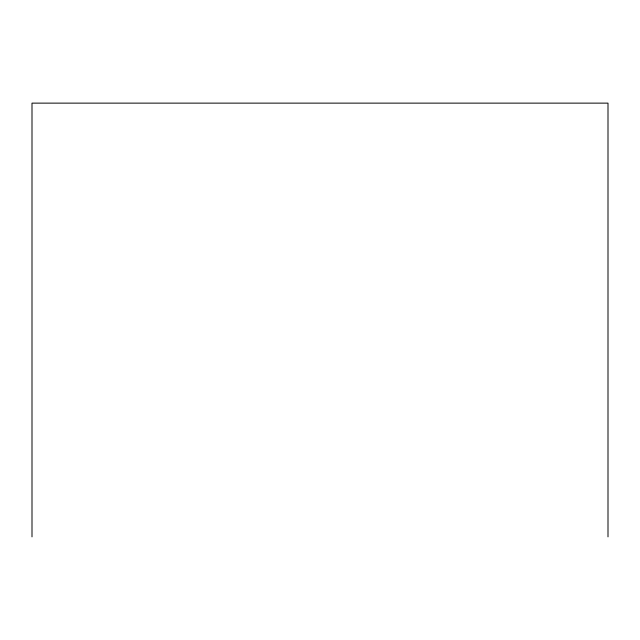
<?xml version="1.0" encoding="UTF-8"?>
<svg xmlns="http://www.w3.org/2000/svg" width="640" height="640" viewBox="0 0 640 640"><rect width="100%" height="100%" fill="white"/><g stroke="black" fill="none" stroke-linecap="round" stroke-linejoin="round"><path stroke-width="0.96" d="M608 536.872L608 103.128L32 103.128L32 536.872"/></g></svg>
